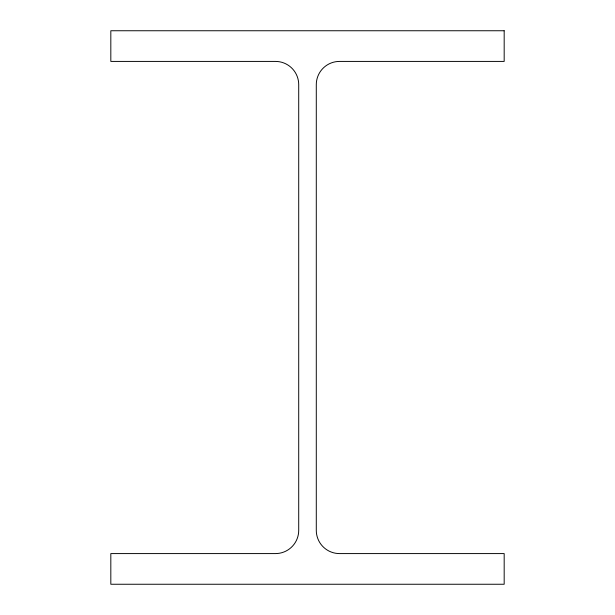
<?xml version="1.0" encoding="UTF-8"?>
<svg xmlns="http://www.w3.org/2000/svg" width="615" height="615" viewBox="0 0 615 615"><rect width="100%" height="100%" fill="white"/><g stroke="black" fill="none" stroke-linecap="round" stroke-linejoin="round"><path stroke-width="0.92" d="M504.177 30.75L110.823 30.75L110.823 61.415L275.466 61.415A23.239 23.239 0 0 1 298.713 84.655L298.713 530.345A23.239 23.239 0 0 1 275.466 553.585L110.823 553.585L110.823 584.25L504.177 584.25L504.177 553.585L339.534 553.585A23.239 23.239 0 0 1 316.287 530.345L316.287 84.655A23.239 23.239 0 0 1 339.534 61.415L504.177 61.415L504.177 30.75"/></g></svg>
